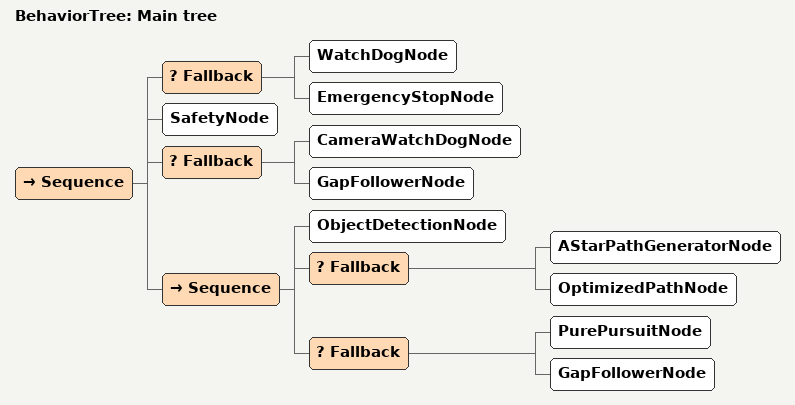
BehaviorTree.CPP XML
<?xml version="2.0" encoding="UTF-8"?>
<root BTCPP_format="4"
      main_tree_to_execute="Main tree">
  <BehaviorTree ID="Main tree">
    <Sequence>
      <Fallback>
        <WatchDogNode/>
        <EmergencyStopNode/>
      </Fallback>
      <SafetyNode/>
      <Fallback>
        <CameraWatchDogNode/>
        <GapFollowerNode/>
      </Fallback>
      <Sequence>
        <ObjectDetectionNode/>
        <Fallback>
          <AStarPathGeneratorNode/>
          <OptimizedPathNode/>
        </Fallback>
        <Fallback>
          <PurePursuitNode/>
          <GapFollowerNode/>
        </Fallback>
      </Sequence>
    </Sequence>
  </BehaviorTree>

</root>
